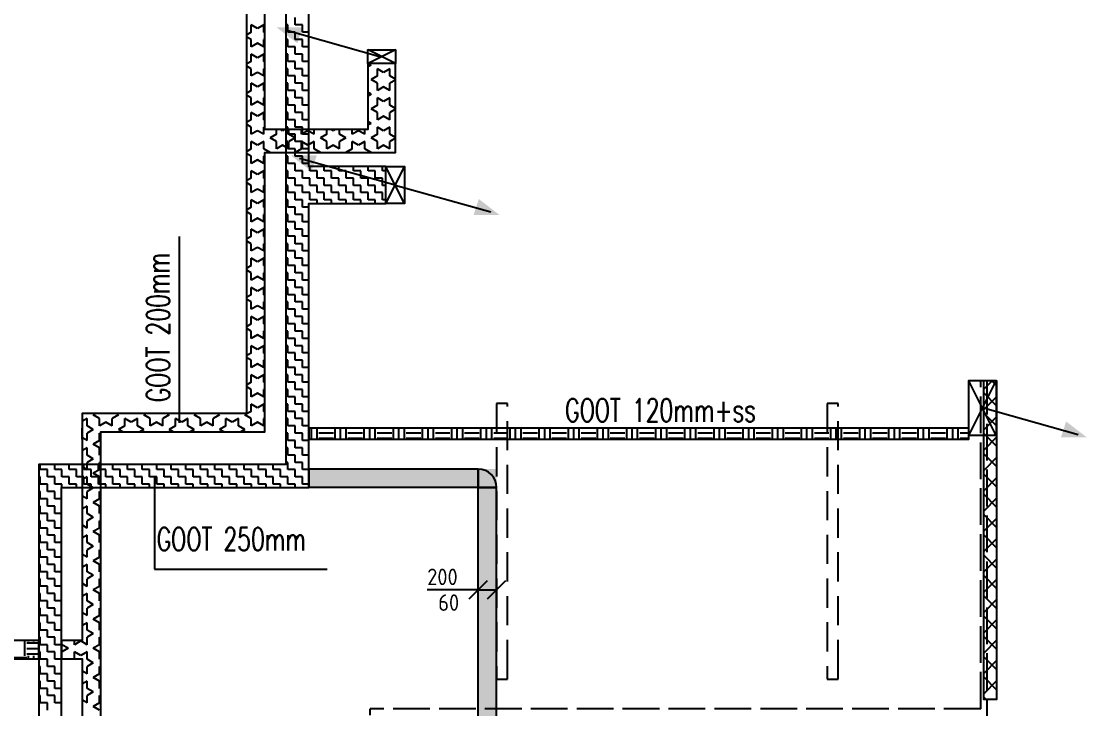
# Model space of a CAD drawing. Header units: millimetres. Extents: x -3262 to 112658, y 0 to 217318.
# Drawn here: x 57849 to 69455, y 51789 to 59273 of the extents above; entities that cross this region are included whole.
import ezdxf

# ---------------------------------------------------------------- set-up
doc = ezdxf.new("R2010")
doc.units = ezdxf.units.MM
doc.header["$LTSCALE"] = 100
doc.linetypes.add('E_GOOT3', pattern=[5, 4, -1])
doc.linetypes.add('HIDDEN2', pattern=[4.7625, 3.175, -1.5875])
for name, color, linetype in [('ByLayer', 2, 'Continuous'), ('EL6131--_ENERGIEBEDR (1996)', 2, 'Continuous'), ('EL6131--_GEBOUWINST (1996)', 2, 'Continuous'), ('EL6131--_KG_D', 3, 'Continuous'), ('EL6131--_WG', 3, 'Continuous'), ('EM6131--_KG', 1, 'Continuous')]:
    doc.layers.add(name, color=color, linetype=linetype)
doc.styles.add('CofelyArial', font='arial.ttf')
doc.styles.add('ROMANS', font='ROMANS', dxfattribs={"width": 0.7})
doc.styles.add('STABICAD-018', font='ISOCP.SHX', dxfattribs={"height": 1.8})

# ---------------------------------------------------------------- blocks, each defined once
blk = doc.blocks.new('NV-1')
at = {"layer": 'ByLayer'}
for p, q in [((0, 4), (7.91, 0)), ((0, 0), (7.91, 4))]:
    blk.add_line(p, q, dxfattribs=at)
blk.add_lwpolyline([(0, 0), (8, 0), (8, 4), (0, 4)], close=True, dxfattribs=at)
blk = doc.blocks.new('PIJL-UIT')
at = {"layer": 'ByLayer', "color": 2}
blk.add_line((0, 0), (2.92, 10.41), dxfattribs=at)
blk.add_solid([(3.23, 11.35), (1.51, 9.11), (3.24, 8.54)], dxfattribs=at)
blk = doc.blocks.new('*X65')
at = {"color": 0}
for p, q in [((27480, 19355), (27480, 19512)), ((27466, 19336), (27500, 19336)), ((27466, 19277), (27500, 19277)), ((27500, 19375), (27656, 19375)), ((27520, 19224), (27520, 19355)), ((27578, 19224), (27578, 19355)), ((27637, 19224), (27637, 19355)), ((27656, 19336), (27666, 19336)), ((27656, 19277), (27666, 19277))]:
    blk.add_line(p, q, dxfattribs=at)
blk = doc.blocks.new('*X75')
at = {"color": 0}
for p, q in [((27025, 8905), (27049, 8930)), ((27228, 8790), (27088, 8930)), ((27130, 8790), (27270, 8930)), ((27449, 8790), (27309, 8930)), ((27351, 8790), (27491, 8930)), ((27670, 8790), (27530, 8930)), ((27572, 8790), (27712, 8930)), ((27891, 8790), (27751, 8930)), ((27793, 8790), (27933, 8930)), ((28112, 8790), (27972, 8930)), ((28014, 8790), (28154, 8930)), ((28333, 8790), (28193, 8930)), ((28235, 8790), (28375, 8930)), ((28554, 8790), (28414, 8930)), ((28456, 8790), (28596, 8930)), ((28775, 8790), (28635, 8930)), ((28677, 8790), (28817, 8930)), ((28996, 8790), (28856, 8930)), ((28898, 8790), (29038, 8930)), ((29217, 8790), (29077, 8930)), ((29119, 8790), (29259, 8930)), ((29438, 8790), (29298, 8930)), ((29340, 8790), (29480, 8930)), ((29659, 8790), (29519, 8930)), ((29561, 8790), (29701, 8930)), ((29880, 8790), (29740, 8930)), ((29782, 8790), (29922, 8930)), ((30101, 8790), (29961, 8930)), ((30003, 8790), (30143, 8930)), ((30322, 8790), (30182, 8930)), ((30224, 8790), (30364, 8930)), ((30500, 8833), (30403, 8930)), ((30445, 8790), (30500, 8845))]:
    blk.add_line(p, q, dxfattribs=at)
blk = doc.blocks.new('*X91')
at = {"color": 0}
for p, q in [((27466, 18972), (27543, 18972)), ((27583, 18904), (27543, 18972)), ((27583, 18904), (27622, 18972)), ((27622, 18972), (27666, 18972)), ((27466, 18835), (27543, 18835)), ((27503, 18766), (27543, 18835)), ((27622, 18835), (27666, 18835)), ((27662, 18766), (27622, 18835)), ((26987, 18697), (27017, 18748)), ((26987, 18697), (27067, 18697)), ((27107, 18629), (27067, 18697)), ((27107, 18629), (27146, 18697)), ((27146, 18697), (27226, 18697)), ((27226, 18697), (27196, 18748)), ((27305, 18697), (27334, 18748)), ((27305, 18697), (27384, 18697)), ((27424, 18629), (27384, 18697)), ((27424, 18629), (27464, 18697)), ((27464, 18697), (27543, 18697)), ((27543, 18697), (27503, 18766)), ((27622, 18697), (27662, 18766)), ((27622, 18697), (27702, 18697)), ((27742, 18629), (27702, 18697)), ((27742, 18629), (27781, 18697)), ((27781, 18697), (27861, 18697)), ((27861, 18697), (27831, 18748)), ((27940, 18697), (27969, 18748)), ((27940, 18697), (28019, 18697)), ((28059, 18629), (28019, 18697)), ((28059, 18629), (28099, 18697)), ((28099, 18697), (28178, 18697)), ((28178, 18697), (28149, 18748)), ((28257, 18697), (28287, 18748)), ((28257, 18697), (28337, 18697)), ((28377, 18629), (28337, 18697)), ((28377, 18629), (28416, 18697)), ((28416, 18697), (28496, 18697)), ((28496, 18697), (28466, 18748)), ((28575, 18697), (28604, 18748)), ((28575, 18697), (28654, 18697)), ((28694, 18629), (28654, 18697)), ((28694, 18629), (28734, 18697)), ((28734, 18697), (28813, 18697)), ((28813, 18697), (28784, 18748)), ((28892, 18697), (28922, 18748)), ((28892, 18697), (28972, 18697)), ((29012, 18629), (28972, 18697)), ((29012, 18629), (29051, 18697)), ((29051, 18697), (29131, 18697)), ((29131, 18697), (29101, 18748)), ((29210, 18697), (29239, 18748)), ((29210, 18697), (29289, 18697)), ((29329, 18629), (29289, 18697)), ((29329, 18629), (29369, 18697)), ((29369, 18697), (29448, 18697)), ((29448, 18697), (29419, 18748)), ((29527, 18697), (29557, 18748)), ((29527, 18697), (29607, 18697)), ((29647, 18629), (29607, 18697)), ((29647, 18629), (29686, 18697)), ((29686, 18697), (29766, 18697)), ((29766, 18697), (29736, 18748)), ((29845, 18697), (29874, 18748)), ((29845, 18697), (29924, 18697)), ((29964, 18629), (29924, 18697)), ((29964, 18629), (30004, 18697)), ((30004, 18697), (30083, 18697)), ((30083, 18697), (30054, 18748)), ((26908, 18560), (26948, 18629)), ((26987, 18560), (26948, 18629)), ((27226, 18560), (27265, 18629)), ((27305, 18560), (27265, 18629)), ((27543, 18560), (27583, 18629)), ((27622, 18560), (27583, 18629)), ((27861, 18560), (27900, 18629)), ((27940, 18560), (27900, 18629)), ((28178, 18560), (28218, 18629)), ((28257, 18560), (28218, 18629)), ((28496, 18560), (28535, 18629)), ((28575, 18560), (28535, 18629)), ((28813, 18560), (28853, 18629)), ((28892, 18560), (28853, 18629)), ((29131, 18560), (29170, 18629)), ((29210, 18560), (29170, 18629)), ((29448, 18560), (29488, 18629)), ((29527, 18560), (29488, 18629)), ((29766, 18560), (29805, 18629)), ((29845, 18560), (29805, 18629)), ((30083, 18560), (30123, 18629)), ((30138, 18602), (30123, 18629)), ((26987, 18560), (27067, 18560)), ((27060, 18548), (27067, 18560)), ((27146, 18560), (27226, 18560)), ((27153, 18548), (27146, 18560)), ((27305, 18560), (27384, 18560)), ((27378, 18548), (27384, 18560)), ((27464, 18560), (27543, 18560)), ((27471, 18548), (27464, 18560)), ((27622, 18560), (27702, 18560)), ((27695, 18548), (27702, 18560)), ((27781, 18560), (27861, 18560)), ((27788, 18548), (27781, 18560)), ((27940, 18560), (28019, 18560)), ((28013, 18548), (28019, 18560)), ((28099, 18560), (28178, 18560)), ((28106, 18548), (28099, 18560)), ((28257, 18560), (28337, 18560)), ((28330, 18548), (28337, 18560)), ((28416, 18560), (28496, 18560)), ((28423, 18548), (28416, 18560)), ((28575, 18560), (28654, 18560)), ((28648, 18548), (28654, 18560)), ((28734, 18560), (28813, 18560)), ((28741, 18548), (28734, 18560)), ((28892, 18560), (28972, 18560)), ((28965, 18548), (28972, 18560)), ((29051, 18560), (29131, 18560)), ((29058, 18548), (29051, 18560)), ((29210, 18560), (29289, 18560)), ((29283, 18548), (29289, 18560)), ((29369, 18560), (29448, 18560)), ((29376, 18548), (29369, 18560)), ((29527, 18560), (29607, 18560)), ((29600, 18548), (29607, 18560)), ((29686, 18560), (29766, 18560)), ((29693, 18548), (29686, 18560)), ((29845, 18560), (29924, 18560)), ((29918, 18548), (29924, 18560)), ((30004, 18560), (30083, 18560)), ((30043, 18491), (30004, 18560)), ((30004, 18423), (30043, 18491)), ((29938, 18309), (29964, 18354)), ((30004, 18285), (29964, 18354)), ((30004, 18423), (30083, 18423)), ((30123, 18354), (30083, 18423)), ((30123, 18354), (30138, 18380)), ((30004, 18285), (30083, 18285)), ((30043, 18216), (30083, 18285)), ((29964, 18079), (29938, 18124)), ((29964, 18079), (30004, 18148)), ((30004, 18148), (30083, 18148)), ((30083, 18148), (30043, 18216)), ((30004, 18010), (30083, 18010)), ((30043, 17941), (30004, 18010)), ((30083, 18010), (30123, 18079)), ((30138, 18052), (30123, 18079)), ((30004, 17873), (30043, 17941)), ((30004, 17873), (30083, 17873)), ((30123, 17804), (30083, 17873)), ((29938, 17759), (29964, 17804)), ((30004, 17735), (29964, 17804)), ((30123, 17804), (30138, 17830)), ((30004, 17735), (30083, 17735)), ((30043, 17666), (30083, 17735)), ((30083, 17598), (30043, 17666)), ((29964, 17529), (29938, 17574)), ((29964, 17529), (30004, 17598)), ((30004, 17598), (30083, 17598)), ((30083, 17460), (30123, 17529)), ((30138, 17502), (30123, 17529)), ((30004, 17460), (30083, 17460)), ((30043, 17391), (30004, 17460)), ((30004, 17323), (30043, 17391)), ((30004, 17323), (30083, 17323)), ((30123, 17254), (30083, 17323)), ((29938, 17209), (29964, 17254)), ((30004, 17185), (29964, 17254)), ((30004, 17185), (30083, 17185)), ((30043, 17116), (30083, 17185)), ((30123, 17254), (30138, 17281)), ((30083, 17048), (30043, 17116)), ((29964, 16979), (29938, 17024)), ((29964, 16979), (30004, 17048)), ((30004, 17048), (30083, 17048)), ((30083, 16910), (30123, 16979)), ((30162, 16910), (30123, 16979)), ((30401, 16910), (30428, 16958)), ((30480, 16910), (30452, 16958)), ((30718, 16910), (30746, 16958)), ((30797, 16910), (30770, 16958)), ((31036, 16910), (31063, 16958)), ((31115, 16910), (31087, 16958)), ((31353, 16910), (31381, 16958)), ((31432, 16910), (31405, 16958)), ((31671, 16910), (31698, 16958)), ((31750, 16910), (31722, 16958)), ((31988, 16910), (32016, 16958)), ((32067, 16910), (32040, 16958)), ((32306, 16910), (32333, 16958)), ((32385, 16910), (32357, 16958)), ((32623, 16910), (32651, 16958)), ((32702, 16910), (32675, 16958)), ((32941, 16910), (32968, 16958)), ((33020, 16910), (32992, 16958)), ((33258, 16910), (33286, 16958)), ((33337, 16910), (33310, 16958)), ((33576, 16910), (33603, 16958)), ((33655, 16910), (33627, 16958)), ((33893, 16910), (33921, 16958)), ((33972, 16910), (33945, 16958)), ((34211, 16910), (34238, 16958)), ((34290, 16910), (34262, 16958)), ((30004, 16910), (30083, 16910)), ((30043, 16841), (30004, 16910)), ((30004, 16773), (30043, 16841)), ((30162, 16910), (30242, 16910)), ((30202, 16841), (30242, 16910)), ((30242, 16773), (30202, 16841)), ((30321, 16910), (30401, 16910)), ((30361, 16841), (30321, 16910)), ((30321, 16773), (30361, 16841)), ((30480, 16910), (30559, 16910)), ((30520, 16841), (30559, 16910)), ((30559, 16773), (30520, 16841)), ((30639, 16910), (30718, 16910)), ((30678, 16841), (30639, 16910)), ((30639, 16773), (30678, 16841)), ((30797, 16910), (30877, 16910)), ((30837, 16841), (30877, 16910)), ((30877, 16773), (30837, 16841)), ((30956, 16910), (31036, 16910)), ((30996, 16841), (30956, 16910)), ((30956, 16773), (30996, 16841)), ((31115, 16910), (31194, 16910)), ((31155, 16841), (31194, 16910)), ((31194, 16773), (31155, 16841)), ((31274, 16910), (31353, 16910)), ((31313, 16841), (31274, 16910)), ((31274, 16773), (31313, 16841)), ((31432, 16910), (31512, 16910)), ((31472, 16841), (31512, 16910)), ((31512, 16773), (31472, 16841)), ((31591, 16910), (31671, 16910)), ((31631, 16841), (31591, 16910)), ((31591, 16773), (31631, 16841)), ((31750, 16910), (31829, 16910)), ((31790, 16841), (31829, 16910)), ((31829, 16773), (31790, 16841)), ((31909, 16910), (31988, 16910)), ((31948, 16841), (31909, 16910)), ((31909, 16773), (31948, 16841)), ((32067, 16910), (32147, 16910)), ((32107, 16841), (32147, 16910)), ((32147, 16773), (32107, 16841)), ((32226, 16910), (32306, 16910)), ((32266, 16841), (32226, 16910)), ((32226, 16773), (32266, 16841)), ((32385, 16910), (32464, 16910)), ((32425, 16841), (32464, 16910)), ((32464, 16773), (32425, 16841)), ((32544, 16910), (32623, 16910)), ((32583, 16841), (32544, 16910)), ((32544, 16773), (32583, 16841)), ((32702, 16910), (32782, 16910)), ((32742, 16841), (32782, 16910)), ((32782, 16773), (32742, 16841)), ((32861, 16910), (32941, 16910)), ((32901, 16841), (32861, 16910)), ((32861, 16773), (32901, 16841)), ((33020, 16910), (33099, 16910)), ((33060, 16841), (33099, 16910)), ((33099, 16773), (33060, 16841)), ((33179, 16910), (33258, 16910)), ((33218, 16841), (33179, 16910)), ((33179, 16773), (33218, 16841)), ((33337, 16910), (33417, 16910)), ((33377, 16841), (33417, 16910)), ((33417, 16773), (33377, 16841)), ((33496, 16910), (33576, 16910)), ((33536, 16841), (33496, 16910)), ((33496, 16773), (33536, 16841)), ((33655, 16910), (33734, 16910)), ((33695, 16841), (33734, 16910)), ((33734, 16773), (33695, 16841)), ((33814, 16910), (33893, 16910)), ((33853, 16841), (33814, 16910)), ((33814, 16773), (33853, 16841)), ((33972, 16910), (34052, 16910)), ((34012, 16841), (34052, 16910)), ((34052, 16773), (34012, 16841)), ((34131, 16910), (34211, 16910)), ((34171, 16841), (34131, 16910)), ((34131, 16773), (34171, 16841)), ((34290, 16910), (34369, 16910)), ((34330, 16841), (34369, 16910)), ((34369, 16773), (34330, 16841)), ((30004, 16773), (30083, 16773)), ((30092, 16758), (30083, 16773)), ((30154, 16758), (30162, 16773)), ((30162, 16773), (30242, 16773)), ((30321, 16773), (30401, 16773)), ((30409, 16758), (30401, 16773)), ((30472, 16758), (30480, 16773)), ((30480, 16773), (30559, 16773)), ((30639, 16773), (30718, 16773)), ((30727, 16758), (30718, 16773)), ((30789, 16758), (30797, 16773)), ((30797, 16773), (30877, 16773)), ((30956, 16773), (31036, 16773)), ((31044, 16758), (31036, 16773)), ((31107, 16758), (31115, 16773)), ((31115, 16773), (31194, 16773)), ((31274, 16773), (31353, 16773)), ((31362, 16758), (31353, 16773)), ((31424, 16758), (31432, 16773)), ((31432, 16773), (31512, 16773)), ((31591, 16773), (31671, 16773)), ((31679, 16758), (31671, 16773)), ((31742, 16758), (31750, 16773)), ((31750, 16773), (31829, 16773)), ((31909, 16773), (31988, 16773)), ((31997, 16758), (31988, 16773)), ((32059, 16758), (32067, 16773)), ((32067, 16773), (32147, 16773)), ((32226, 16773), (32306, 16773)), ((32314, 16758), (32306, 16773)), ((32377, 16758), (32385, 16773)), ((32385, 16773), (32464, 16773)), ((32544, 16773), (32623, 16773)), ((32632, 16758), (32623, 16773)), ((32694, 16758), (32702, 16773)), ((32702, 16773), (32782, 16773)), ((32861, 16773), (32941, 16773)), ((32949, 16758), (32941, 16773)), ((32980, 16704), (33020, 16773)), ((33020, 16773), (33099, 16773)), ((33179, 16773), (33258, 16773)), ((33267, 16758), (33258, 16773)), ((33329, 16758), (33337, 16773)), ((33337, 16773), (33417, 16773)), ((33496, 16773), (33576, 16773)), ((33584, 16758), (33576, 16773)), ((33647, 16758), (33655, 16773)), ((33655, 16773), (33734, 16773)), ((33814, 16773), (33893, 16773)), ((33902, 16758), (33893, 16773)), ((33964, 16758), (33972, 16773)), ((33972, 16773), (34052, 16773)), ((34131, 16773), (34211, 16773)), ((34219, 16758), (34211, 16773)), ((34282, 16758), (34290, 16773)), ((34290, 16773), (34369, 16773)), ((32980, 16704), (32980, 16705)), ((33020, 16635), (33099, 16635)), ((33060, 16567), (33020, 16635)), ((33099, 16635), (33139, 16704)), ((33179, 16635), (33139, 16704)), ((33179, 16635), (33230, 16635)), ((33020, 16498), (33060, 16567)), ((33020, 16498), (33099, 16498)), ((33139, 16429), (33099, 16498)), ((33139, 16429), (33179, 16498)), ((33179, 16498), (33230, 16498)), ((33218, 16567), (33230, 16586)), ((33230, 16547), (33218, 16567)), ((32980, 16428), (32980, 16429)), ((33020, 16360), (32980, 16429)), ((33020, 16360), (33099, 16360)), ((33060, 16292), (33099, 16360)), ((33099, 16223), (33060, 16292)), ((33179, 16360), (33230, 16360)), ((33218, 16292), (33179, 16360)), ((33179, 16223), (33218, 16292)), ((32980, 16154), (33020, 16223)), ((32980, 16154), (32980, 16155)), ((33020, 16223), (33099, 16223)), ((33099, 16085), (33139, 16154)), ((33179, 16085), (33139, 16154)), ((33179, 16223), (33230, 16223)), ((33020, 16085), (33099, 16085)), ((33060, 16017), (33020, 16085)), ((33020, 15948), (33060, 16017)), ((33179, 16085), (33230, 16085)), ((33218, 16017), (33230, 16036)), ((33230, 15997), (33218, 16017)), ((33020, 15948), (33099, 15948)), ((33139, 15879), (33099, 15948)), ((33139, 15879), (33179, 15948)), ((33179, 15948), (33230, 15948)), ((32980, 15878), (32980, 15879)), ((33020, 15810), (32980, 15879)), ((33020, 15810), (33099, 15810)), ((33060, 15742), (33099, 15810)), ((33179, 15810), (33230, 15810)), ((33218, 15742), (33179, 15810)), ((32980, 15604), (33020, 15673)), ((33020, 15673), (33099, 15673)), ((33099, 15673), (33060, 15742)), ((33179, 15673), (33218, 15742)), ((33179, 15673), (33230, 15673)), ((32980, 15604), (32980, 15605)), ((33099, 15535), (33139, 15604)), ((33179, 15535), (33139, 15604)), ((33298, 15604), (33277, 15640)), ((33298, 15604), (33318, 15640)), ((33417, 15535), (33457, 15604)), ((33496, 15535), (33457, 15604)), ((33615, 15604), (33595, 15640)), ((33615, 15604), (33636, 15640)), ((33734, 15535), (33774, 15604)), ((33814, 15535), (33774, 15604)), ((33933, 15604), (33912, 15640)), ((33933, 15604), (33948, 15631)), ((33020, 15535), (33099, 15535)), ((33060, 15467), (33020, 15535)), ((33020, 15398), (33060, 15467)), ((33179, 15535), (33258, 15535)), ((33218, 15467), (33258, 15535)), ((33258, 15398), (33218, 15467)), ((33377, 15467), (33337, 15535)), ((33337, 15398), (33377, 15467)), ((33337, 15535), (33417, 15535)), ((33496, 15535), (33576, 15535)), ((33536, 15467), (33576, 15535)), ((33576, 15398), (33536, 15467)), ((33655, 15535), (33734, 15535)), ((33695, 15467), (33655, 15535)), ((33655, 15398), (33695, 15467)), ((33814, 15535), (33893, 15535)), ((33853, 15467), (33893, 15535)), ((33893, 15398), (33853, 15467)), ((33020, 15398), (33099, 15398)), ((33135, 15336), (33099, 15398)), ((33143, 15336), (33179, 15398)), ((33179, 15398), (33258, 15398)), ((33337, 15398), (33417, 15398)), ((33452, 15336), (33417, 15398)), ((33461, 15336), (33496, 15398)), ((33496, 15398), (33576, 15398)), ((33655, 15398), (33734, 15398)), ((33770, 15336), (33734, 15398)), ((33778, 15336), (33814, 15398)), ((33814, 15398), (33893, 15398))]:
    blk.add_line(p, q, dxfattribs=at)
blk = doc.blocks.new('*X92')
at = {"color": 0}
for p, q in [((29859, 16252), (29979, 16252)), ((29859, 16192), (29979, 16192)), ((29865, 16014), (29865, 16173)), ((29924, 16014), (29924, 16173)), ((29859, 15994), (29979, 15994)), ((29859, 15935), (29979, 15935)), ((29859, 15875), (29979, 15875)), ((29865, 15696), (29865, 15855)), ((29924, 15696), (29924, 15855)), ((29859, 15677), (29979, 15677)), ((29859, 15617), (29979, 15617)), ((29859, 15558), (29979, 15558)), ((29865, 15379), (29865, 15538)), ((29924, 15379), (29924, 15538)), ((29859, 15359), (29979, 15359)), ((29859, 15300), (29979, 15300)), ((29859, 15240), (29979, 15240)), ((29865, 15061), (29865, 15220)), ((29924, 15061), (29924, 15220)), ((29859, 15042), (29979, 15042)), ((29859, 14982), (29979, 14982)), ((29859, 14922), (29979, 14922)), ((29865, 14744), (29865, 14903)), ((29924, 14744), (29924, 14903)), ((29859, 14724), (29979, 14724)), ((29859, 14665), (29979, 14665)), ((29859, 14605), (29979, 14605)), ((29865, 14426), (29865, 14585)), ((29924, 14426), (29924, 14585)), ((29859, 14407), (29979, 14407)), ((29859, 14347), (29979, 14347)), ((29859, 14288), (29979, 14288)), ((29865, 14109), (29865, 14268)), ((29924, 14109), (29924, 14268)), ((29859, 14089), (29979, 14089)), ((29859, 14030), (29979, 14030)), ((29859, 13970), (29979, 13970)), ((29865, 13791), (29865, 13950)), ((29924, 13791), (29924, 13950)), ((29859, 13772), (29979, 13772)), ((29859, 13712), (29979, 13712)), ((29859, 13652), (29979, 13652)), ((29865, 13474), (29865, 13633)), ((29924, 13474), (29924, 13633)), ((29859, 13454), (29979, 13454)), ((29859, 13395), (29979, 13395)), ((29859, 13335), (29979, 13335)), ((29865, 13156), (29865, 13315)), ((29924, 13156), (29924, 13315)), ((29859, 13137), (29979, 13137)), ((29859, 13077), (29979, 13077)), ((29859, 13018), (29979, 13018)), ((29865, 12839), (29865, 12998)), ((29924, 12839), (29924, 12998)), ((29859, 12819), (29979, 12819)), ((29859, 12760), (29979, 12760)), ((29859, 12700), (29979, 12700)), ((29865, 12521), (29865, 12680)), ((29924, 12521), (29924, 12680)), ((29859, 12502), (29979, 12502)), ((29859, 12442), (29979, 12442)), ((29859, 12382), (29979, 12382)), ((29865, 12204), (29865, 12363)), ((29924, 12204), (29924, 12363)), ((29859, 12184), (29979, 12184)), ((29859, 12125), (29979, 12125)), ((29859, 12065), (29979, 12065)), ((29865, 11886), (29865, 12045)), ((29924, 11886), (29924, 12045)), ((29859, 11867), (29979, 11867)), ((29859, 11807), (29979, 11807)), ((29859, 11748), (29979, 11748)), ((29865, 11569), (29865, 11728)), ((29924, 11569), (29924, 11728)), ((29859, 11549), (29979, 11549)), ((29859, 11490), (29979, 11490)), ((29859, 11430), (29979, 11430)), ((29865, 11251), (29865, 11410)), ((29924, 11251), (29924, 11410)), ((29859, 11232), (29979, 11232)), ((29859, 11172), (29979, 11172)), ((29859, 11112), (29979, 11112)), ((29865, 10934), (29865, 11093)), ((29924, 10934), (29924, 11093)), ((29859, 10914), (29979, 10914)), ((29859, 10855), (29979, 10855)), ((29859, 10795), (29979, 10795)), ((29865, 10616), (29865, 10775)), ((29924, 10616), (29924, 10775)), ((29859, 10597), (29979, 10597)), ((29859, 10537), (29979, 10537)), ((29859, 10478), (29979, 10478)), ((29865, 10299), (29865, 10458)), ((29924, 10299), (29924, 10458)), ((29859, 10279), (29979, 10279)), ((29859, 10220), (29979, 10220)), ((29859, 10160), (29979, 10160)), ((29865, 9981), (29865, 10140)), ((29924, 9981), (29924, 10140)), ((29859, 9962), (29979, 9962)), ((29859, 9902), (29979, 9902)), ((29859, 9842), (29979, 9842)), ((29865, 9664), (29865, 9823)), ((29924, 9664), (29924, 9823)), ((29859, 9644), (29979, 9644)), ((29859, 9585), (29979, 9585)), ((29859, 9525), (29979, 9525)), ((29865, 9346), (29865, 9505)), ((29924, 9346), (29924, 9505)), ((29859, 9327), (29979, 9327)), ((29859, 9267), (29979, 9267)), ((29859, 9208), (29979, 9208)), ((29865, 9093), (29865, 9188)), ((29924, 9093), (29924, 9188))]:
    blk.add_line(p, q, dxfattribs=at)
blk = doc.blocks.new('*X94')
at = {"color": 0}
for p, q in [((26988, 19209), (27067, 19209)), ((26988, 19129), (26988, 19209)), ((27067, 19209), (27067, 19224)), ((27146, 19209), (27226, 19209)), ((27146, 19129), (27146, 19209)), ((27226, 19209), (27226, 19224)), ((27305, 19209), (27384, 19209)), ((27305, 19129), (27305, 19209)), ((27384, 19209), (27384, 19224)), ((27464, 19209), (27543, 19209)), ((27464, 19129), (27464, 19209)), ((27543, 19209), (27543, 19224)), ((27622, 19209), (27702, 19209)), ((27622, 19129), (27622, 19209)), ((27702, 19209), (27702, 19224)), ((27781, 19209), (27861, 19209)), ((27781, 19129), (27781, 19209)), ((27861, 19209), (27861, 19224)), ((27940, 19209), (28019, 19209)), ((27940, 19129), (27940, 19209)), ((28019, 19209), (28019, 19224)), ((28099, 19209), (28178, 19209)), ((28099, 19129), (28099, 19209)), ((28178, 19209), (28178, 19224)), ((28258, 19209), (28337, 19209)), ((28258, 19129), (28258, 19209)), ((28337, 19209), (28337, 19224)), ((28416, 19209), (28496, 19209)), ((28416, 19129), (28416, 19209)), ((28496, 19209), (28496, 19224)), ((28575, 19209), (28654, 19209)), ((28575, 19129), (28575, 19209)), ((28654, 19209), (28654, 19224)), ((28734, 19209), (28813, 19209)), ((28734, 19129), (28734, 19209)), ((28813, 19209), (28813, 19224)), ((28892, 19209), (28972, 19209)), ((28892, 19129), (28892, 19209)), ((28972, 19209), (28972, 19224)), ((29051, 19209), (29131, 19209)), ((29051, 19129), (29051, 19209)), ((29131, 19209), (29131, 19224)), ((29210, 19209), (29289, 19209)), ((29210, 19129), (29210, 19209)), ((29289, 19209), (29289, 19224)), ((29369, 19209), (29448, 19209)), ((29369, 19129), (29369, 19209)), ((29448, 19209), (29448, 19224)), ((29528, 19209), (29584, 19209)), ((29528, 19129), (29528, 19209)), ((26908, 19129), (26988, 19129)), ((26988, 19050), (27067, 19050)), ((26988, 18974), (26988, 19050)), ((27067, 19129), (27146, 19129)), ((27067, 19050), (27067, 19129)), ((27146, 19050), (27226, 19050)), ((27146, 18974), (27146, 19050)), ((27226, 19129), (27305, 19129)), ((27226, 19050), (27226, 19129)), ((27305, 19050), (27384, 19050)), ((27305, 18974), (27305, 19050)), ((27384, 19129), (27464, 19129)), ((27384, 19050), (27384, 19129)), ((27464, 19050), (27543, 19050)), ((27464, 18974), (27464, 19050)), ((27543, 19129), (27622, 19129)), ((27543, 19050), (27543, 19129)), ((27622, 19050), (27702, 19050)), ((27622, 18974), (27622, 19050)), ((27702, 19129), (27781, 19129)), ((27702, 19050), (27702, 19129)), ((27781, 19050), (27861, 19050)), ((27781, 18974), (27781, 19050)), ((27861, 19129), (27940, 19129)), ((27861, 19050), (27861, 19129)), ((27940, 19050), (28019, 19050)), ((27940, 18974), (27940, 19050)), ((28019, 19129), (28099, 19129)), ((28019, 19050), (28019, 19129)), ((28099, 19050), (28178, 19050)), ((28099, 18974), (28099, 19050)), ((28178, 19129), (28258, 19129)), ((28178, 19050), (28178, 19129)), ((28258, 19050), (28337, 19050)), ((28258, 18974), (28258, 19050)), ((28337, 19129), (28416, 19129)), ((28337, 19050), (28337, 19129)), ((28416, 19050), (28496, 19050)), ((28416, 18974), (28416, 19050)), ((28496, 19129), (28575, 19129)), ((28496, 19050), (28496, 19129)), ((28575, 19050), (28654, 19050)), ((28575, 18974), (28575, 19050)), ((28654, 19129), (28734, 19129)), ((28654, 19050), (28654, 19129)), ((28734, 19050), (28813, 19050)), ((28734, 18974), (28734, 19050)), ((28813, 19129), (28892, 19129)), ((28813, 19050), (28813, 19129)), ((28892, 19050), (28972, 19050)), ((28892, 18974), (28892, 19050)), ((28972, 19129), (29051, 19129)), ((28972, 19050), (28972, 19129)), ((29051, 19050), (29131, 19050)), ((29051, 18974), (29051, 19050)), ((29131, 19129), (29210, 19129)), ((29131, 19050), (29131, 19129)), ((29210, 19050), (29289, 19050)), ((29210, 18974), (29210, 19050)), ((29289, 19129), (29369, 19129)), ((29289, 19050), (29289, 19129)), ((29369, 19050), (29448, 19050)), ((29369, 18971), (29369, 19050)), ((29448, 19129), (29528, 19129)), ((29448, 19050), (29448, 19129)), ((29528, 19050), (29584, 19050)), ((29528, 18971), (29528, 19050)), ((29334, 18971), (29369, 18971)), ((29448, 18971), (29528, 18971)), ((29448, 18891), (29448, 18971)), ((29334, 18812), (29369, 18812)), ((29369, 18891), (29448, 18891)), ((29369, 18812), (29369, 18891)), ((29448, 18812), (29528, 18812)), ((29448, 18732), (29448, 18812)), ((29528, 18891), (29584, 18891)), ((29528, 18812), (29528, 18891)), ((29369, 18732), (29448, 18732)), ((29369, 18653), (29369, 18732)), ((29528, 18732), (29584, 18732)), ((29528, 18653), (29528, 18732)), ((29334, 18653), (29369, 18653)), ((29369, 18574), (29448, 18574)), ((29369, 18494), (29369, 18574)), ((29448, 18653), (29528, 18653)), ((29448, 18574), (29448, 18653)), ((29528, 18574), (29584, 18574)), ((29528, 18494), (29528, 18574)), ((29334, 18494), (29369, 18494)), ((29448, 18494), (29528, 18494)), ((29448, 18415), (29448, 18494)), ((29369, 18415), (29448, 18415)), ((29369, 18336), (29369, 18415)), ((29528, 18415), (29584, 18415)), ((29528, 18336), (29528, 18415)), ((29334, 18336), (29369, 18336)), ((29369, 18256), (29448, 18256)), ((29369, 18177), (29369, 18256)), ((29448, 18336), (29528, 18336)), ((29448, 18256), (29448, 18336)), ((29528, 18256), (29584, 18256)), ((29528, 18177), (29528, 18256)), ((29334, 18177), (29369, 18177)), ((29448, 18177), (29528, 18177)), ((29448, 18098), (29448, 18177)), ((29334, 18018), (29369, 18018)), ((29369, 18098), (29448, 18098)), ((29369, 18018), (29369, 18098)), ((29448, 18018), (29528, 18018)), ((29448, 17939), (29448, 18018)), ((29528, 18098), (29584, 18098)), ((29528, 18018), (29528, 18098)), ((29369, 17939), (29448, 17939)), ((29369, 17859), (29369, 17939)), ((29528, 17939), (29584, 17939)), ((29528, 17859), (29528, 17939)), ((29334, 17859), (29369, 17859)), ((29369, 17780), (29448, 17780)), ((29369, 17701), (29369, 17780)), ((29448, 17859), (29528, 17859)), ((29448, 17780), (29448, 17859)), ((29528, 17780), (29584, 17780)), ((29528, 17701), (29528, 17780)), ((29334, 17701), (29369, 17701)), ((29448, 17701), (29528, 17701)), ((29448, 17621), (29448, 17701)), ((29334, 17542), (29369, 17542)), ((29369, 17621), (29448, 17621)), ((29369, 17542), (29369, 17621)), ((29448, 17542), (29528, 17542)), ((29448, 17462), (29448, 17542)), ((29528, 17621), (29584, 17621)), ((29528, 17542), (29528, 17621)), ((29369, 17462), (29448, 17462)), ((29369, 17383), (29369, 17462)), ((29528, 17462), (29584, 17462)), ((29528, 17383), (29528, 17462)), ((29334, 17383), (29369, 17383)), ((29369, 17304), (29448, 17304)), ((29369, 17224), (29369, 17304)), ((29448, 17383), (29528, 17383)), ((29448, 17304), (29448, 17383)), ((29528, 17304), (29584, 17304)), ((29528, 17224), (29528, 17304)), ((29334, 17224), (29369, 17224)), ((29448, 17224), (29528, 17224)), ((29448, 17145), (29448, 17224)), ((29334, 17066), (29369, 17066)), ((29369, 17145), (29448, 17145)), ((29369, 17066), (29369, 17145)), ((29448, 17066), (29528, 17066)), ((29448, 16986), (29448, 17066)), ((29528, 17145), (29584, 17145)), ((29528, 17066), (29528, 17145)), ((29369, 16986), (29448, 16986)), ((29369, 16907), (29369, 16986)), ((29528, 16986), (29584, 16986)), ((29528, 16907), (29528, 16986)), ((29334, 16907), (29369, 16907)), ((29448, 16907), (29528, 16907)), ((29448, 16828), (29448, 16907)), ((29334, 16748), (29369, 16748)), ((29369, 16828), (29448, 16828)), ((29369, 16748), (29369, 16828)), ((29448, 16748), (29528, 16748)), ((29448, 16669), (29448, 16748)), ((29528, 16828), (29584, 16828)), ((29528, 16748), (29528, 16828)), ((29369, 16669), (29448, 16669)), ((29369, 16589), (29369, 16669)), ((29528, 16669), (29584, 16669)), ((29528, 16589), (29528, 16669)), ((29334, 16589), (29369, 16589)), ((29369, 16510), (29448, 16510)), ((29369, 16431), (29369, 16510)), ((29448, 16589), (29528, 16589)), ((29448, 16510), (29448, 16589)), ((29528, 16510), (29607, 16510)), ((29528, 16431), (29528, 16510)), ((29607, 16510), (29607, 16532)), ((29686, 16510), (29766, 16510)), ((29686, 16431), (29686, 16510)), ((29766, 16510), (29766, 16532)), ((29845, 16510), (29924, 16510)), ((29845, 16431), (29845, 16510)), ((29924, 16510), (29924, 16532)), ((30004, 16510), (30083, 16510)), ((30004, 16431), (30004, 16510)), ((30083, 16510), (30083, 16532)), ((30162, 16510), (30242, 16510)), ((30162, 16431), (30162, 16510)), ((30242, 16510), (30242, 16532)), ((30321, 16510), (30401, 16510)), ((30321, 16431), (30321, 16510)), ((30401, 16510), (30401, 16532)), ((30480, 16510), (30559, 16510)), ((30480, 16431), (30480, 16510)), ((30559, 16510), (30559, 16532)), ((30639, 16510), (30718, 16510)), ((30639, 16431), (30639, 16510)), ((30718, 16510), (30718, 16532)), ((30798, 16510), (30877, 16510)), ((30798, 16431), (30798, 16510)), ((30877, 16510), (30877, 16532)), ((30956, 16510), (31036, 16510)), ((30956, 16431), (30956, 16510)), ((31036, 16510), (31036, 16532)), ((31115, 16510), (31194, 16510)), ((31115, 16431), (31115, 16510)), ((31194, 16510), (31194, 16532)), ((31274, 16510), (31353, 16510)), ((31274, 16431), (31274, 16510)), ((31353, 16510), (31353, 16532)), ((31432, 16510), (31512, 16510)), ((31432, 16431), (31432, 16510)), ((31512, 16510), (31512, 16532)), ((31591, 16510), (31671, 16510)), ((31591, 16431), (31591, 16510)), ((31671, 16510), (31671, 16532)), ((31750, 16510), (31829, 16510)), ((31750, 16431), (31750, 16510)), ((31829, 16510), (31829, 16532)), ((31909, 16510), (31988, 16510)), ((31909, 16431), (31909, 16510)), ((31988, 16510), (31988, 16532)), ((32068, 16510), (32147, 16510)), ((32068, 16431), (32068, 16510)), ((32147, 16510), (32147, 16532)), ((32226, 16510), (32306, 16510)), ((32226, 16431), (32226, 16510)), ((32306, 16510), (32306, 16532)), ((32385, 16510), (32464, 16510)), ((32385, 16431), (32385, 16510)), ((32464, 16510), (32464, 16532)), ((32544, 16510), (32623, 16510)), ((32544, 16431), (32544, 16510)), ((32623, 16510), (32623, 16532)), ((32702, 16510), (32782, 16510)), ((32702, 16431), (32702, 16510)), ((32782, 16510), (32782, 16532)), ((32861, 16510), (32941, 16510)), ((32861, 16431), (32861, 16510)), ((32941, 16510), (32941, 16532)), ((33020, 16510), (33099, 16510)), ((33020, 16431), (33020, 16510)), ((33099, 16510), (33099, 16532)), ((33179, 16510), (33258, 16510)), ((33179, 16431), (33179, 16510)), ((33258, 16510), (33258, 16532)), ((33338, 16510), (33417, 16510)), ((33338, 16431), (33338, 16510)), ((33417, 16510), (33417, 16532)), ((33496, 16510), (33576, 16510)), ((33496, 16431), (33496, 16510)), ((33576, 16510), (33576, 16532)), ((33655, 16510), (33734, 16510)), ((33655, 16431), (33655, 16510)), ((33734, 16510), (33734, 16532)), ((33814, 16510), (33893, 16510)), ((33814, 16431), (33814, 16510)), ((33893, 16510), (33893, 16532)), ((33972, 16510), (34052, 16510)), ((33972, 16431), (33972, 16510)), ((34052, 16510), (34052, 16532)), ((34131, 16510), (34211, 16510)), ((34131, 16431), (34131, 16510)), ((34211, 16510), (34211, 16532)), ((34290, 16510), (34369, 16510)), ((34290, 16431), (34290, 16510)), ((34369, 16510), (34369, 16532)), ((29334, 16431), (29369, 16431)), ((29448, 16431), (29528, 16431)), ((29448, 16351), (29448, 16431)), ((29607, 16431), (29686, 16431)), ((29607, 16351), (29607, 16431)), ((29766, 16431), (29845, 16431)), ((29766, 16351), (29766, 16431)), ((29924, 16431), (30004, 16431)), ((29924, 16351), (29924, 16431)), ((30083, 16431), (30162, 16431)), ((30083, 16351), (30083, 16431)), ((30242, 16431), (30321, 16431)), ((30242, 16351), (30242, 16431)), ((30401, 16431), (30480, 16431)), ((30401, 16351), (30401, 16431)), ((30559, 16431), (30639, 16431)), ((30559, 16351), (30559, 16431)), ((30718, 16431), (30798, 16431)), ((30718, 16351), (30718, 16431)), ((30877, 16431), (30956, 16431)), ((30877, 16351), (30877, 16431)), ((31036, 16431), (31115, 16431)), ((31036, 16351), (31036, 16431)), ((31194, 16431), (31274, 16431)), ((31194, 16351), (31194, 16431)), ((31353, 16431), (31432, 16431)), ((31353, 16351), (31353, 16431)), ((31512, 16431), (31591, 16431)), ((31512, 16351), (31512, 16431)), ((31671, 16431), (31750, 16431)), ((31671, 16351), (31671, 16431)), ((31829, 16431), (31909, 16431)), ((31829, 16351), (31829, 16431)), ((31988, 16431), (32068, 16431)), ((31988, 16351), (31988, 16431)), ((32147, 16431), (32226, 16431)), ((32147, 16351), (32147, 16431)), ((32306, 16431), (32385, 16431)), ((32306, 16351), (32306, 16431)), ((32464, 16431), (32544, 16431)), ((32464, 16351), (32464, 16431)), ((32623, 16431), (32702, 16431)), ((32623, 16351), (32623, 16431)), ((32782, 16431), (32861, 16431)), ((32782, 16351), (32782, 16431)), ((32941, 16431), (33020, 16431)), ((32941, 16351), (32941, 16431)), ((33099, 16431), (33179, 16431)), ((33099, 16351), (33099, 16431)), ((33258, 16431), (33338, 16431)), ((33258, 16351), (33258, 16431)), ((33417, 16431), (33496, 16431)), ((33417, 16351), (33417, 16431)), ((33576, 16431), (33655, 16431)), ((33576, 16351), (33576, 16431)), ((33734, 16431), (33814, 16431)), ((33734, 16351), (33734, 16431)), ((33893, 16431), (33972, 16431)), ((33893, 16351), (33893, 16431)), ((34052, 16431), (34131, 16431)), ((34052, 16351), (34052, 16431)), ((34211, 16431), (34290, 16431)), ((34211, 16351), (34211, 16431)), ((34369, 16431), (34449, 16431)), ((34369, 16351), (34369, 16431)), ((29369, 16351), (29448, 16351)), ((29369, 16282), (29369, 16351)), ((29528, 16351), (29607, 16351)), ((29528, 16282), (29528, 16351)), ((29686, 16351), (29766, 16351)), ((29686, 16282), (29686, 16351)), ((29845, 16351), (29924, 16351)), ((29845, 16282), (29845, 16351)), ((30004, 16351), (30083, 16351)), ((30004, 16282), (30004, 16351)), ((30162, 16351), (30242, 16351)), ((30162, 16282), (30162, 16351)), ((30321, 16351), (30401, 16351)), ((30321, 16282), (30321, 16351)), ((30480, 16351), (30559, 16351)), ((30480, 16282), (30480, 16351)), ((30639, 16351), (30718, 16351)), ((30639, 16282), (30639, 16351)), ((30798, 16351), (30877, 16351)), ((30798, 16282), (30798, 16351)), ((30956, 16351), (31036, 16351)), ((30956, 16282), (30956, 16351)), ((31115, 16351), (31194, 16351)), ((31115, 16282), (31115, 16351)), ((31274, 16351), (31353, 16351)), ((31274, 16282), (31274, 16351)), ((31432, 16351), (31512, 16351)), ((31432, 16282), (31432, 16351)), ((31591, 16351), (31671, 16351)), ((31591, 16282), (31591, 16351)), ((31750, 16351), (31829, 16351)), ((31750, 16282), (31750, 16351)), ((31909, 16351), (31988, 16351)), ((31909, 16282), (31909, 16351)), ((32068, 16351), (32147, 16351)), ((32068, 16282), (32068, 16351)), ((32226, 16351), (32306, 16351)), ((32226, 16282), (32226, 16351)), ((32385, 16351), (32464, 16351)), ((32385, 16282), (32385, 16351)), ((32464, 16272), (32544, 16272)), ((32464, 16192), (32464, 16272)), ((32544, 16351), (32623, 16351)), ((32544, 16272), (32544, 16351)), ((32623, 16272), (32702, 16272)), ((32623, 16192), (32623, 16272)), ((32702, 16351), (32782, 16351)), ((32702, 16272), (32702, 16351)), ((32782, 16272), (32830, 16272)), ((32782, 16192), (32782, 16272)), ((32861, 16351), (32941, 16351)), ((32861, 16282), (32861, 16351)), ((33020, 16351), (33099, 16351)), ((33020, 16282), (33020, 16351)), ((33179, 16351), (33258, 16351)), ((33179, 16282), (33179, 16351)), ((33338, 16351), (33417, 16351)), ((33338, 16282), (33338, 16351)), ((33496, 16351), (33576, 16351)), ((33496, 16282), (33496, 16351)), ((33655, 16351), (33734, 16351)), ((33655, 16282), (33655, 16351)), ((33814, 16351), (33893, 16351)), ((33814, 16282), (33814, 16351)), ((33972, 16351), (34052, 16351)), ((33972, 16282), (33972, 16351)), ((34131, 16351), (34211, 16351)), ((34131, 16282), (34131, 16351)), ((34290, 16351), (34369, 16351)), ((34290, 16282), (34290, 16351)), ((32425, 16192), (32464, 16192)), ((32544, 16192), (32623, 16192)), ((32544, 16113), (32544, 16192)), ((32702, 16192), (32782, 16192)), ((32702, 16113), (32702, 16192)), ((32425, 16034), (32464, 16034)), ((32464, 16113), (32544, 16113)), ((32464, 16034), (32464, 16113)), ((32544, 16034), (32623, 16034)), ((32544, 15954), (32544, 16034)), ((32623, 16113), (32702, 16113)), ((32623, 16034), (32623, 16113)), ((32702, 16034), (32782, 16034)), ((32702, 15954), (32702, 16034)), ((32782, 16113), (32830, 16113)), ((32782, 16034), (32782, 16113)), ((32464, 15954), (32544, 15954)), ((32464, 15875), (32464, 15954)), ((32623, 15954), (32702, 15954)), ((32623, 15875), (32623, 15954)), ((32782, 15954), (32830, 15954)), ((32782, 15875), (32782, 15954)), ((32425, 15875), (32464, 15875)), ((32464, 15796), (32544, 15796)), ((32464, 15716), (32464, 15796)), ((32544, 15875), (32623, 15875)), ((32544, 15796), (32544, 15875)), ((32623, 15796), (32702, 15796)), ((32623, 15716), (32623, 15796)), ((32702, 15875), (32782, 15875)), ((32702, 15796), (32702, 15875)), ((32782, 15796), (32830, 15796)), ((32782, 15716), (32782, 15796)), ((32425, 15716), (32464, 15716)), ((32544, 15716), (32623, 15716)), ((32544, 15637), (32544, 15716)), ((32702, 15716), (32782, 15716)), ((32702, 15637), (32702, 15716)), ((32425, 15558), (32464, 15558)), ((32464, 15637), (32544, 15637)), ((32464, 15558), (32464, 15637)), ((32544, 15558), (32623, 15558)), ((32544, 15478), (32544, 15558)), ((32623, 15637), (32702, 15637)), ((32623, 15558), (32623, 15637)), ((32702, 15558), (32782, 15558)), ((32702, 15478), (32702, 15558)), ((32782, 15637), (32830, 15637)), ((32782, 15558), (32782, 15637)), ((32464, 15478), (32544, 15478)), ((32464, 15442), (32464, 15478)), ((32623, 15478), (32702, 15478)), ((32623, 15442), (32623, 15478)), ((32782, 15478), (32830, 15478)), ((32782, 15442), (32782, 15478))]:
    blk.add_line(p, q, dxfattribs=at)
blk = doc.blocks.new('*U110')
at = {"color": 0, "linetype": 'Continuous'}
for p, q in [((0, 100, -2730), (16717, 100, -2730)), ((16717, -100, -2730), (16717, 100, -2730)), ((0, -100, -2730), (16717, -100, -2730))]:
    blk.add_line(p, q, dxfattribs=at)
at = {"color": 1, "style": 'CofelyArial'}
for tag in ['SECTIONCODE', 'CODE', 'POSITIONCODE']:
    blk.add_attdef(tag, (62927, 37488, 2730), '', height=1.8, dxfattribs=at)
blk = doc.blocks.new('*U108')
at = {"color": 0, "linetype": 'Continuous'}
for q in [(-100, -100, -2730), (100, 100, -2730)]:
    blk.add_line((-100, 100, -2730), q, dxfattribs=at)
blk.add_arc((-100, 100, -2730), 200, 270, 0, dxfattribs=at)
at = {"color": 1, "style": 'CofelyArial'}
for tag in ['SECTIONCODE', 'CODE', 'POSITIONCODE']:
    blk.add_attdef(tag, (62927, 54305, 2730), '', height=1.8, dxfattribs=at)
blk = doc.blocks.new('*U109')
at = {"color": 0, "linetype": 'Continuous'}
for p, q in [((0, 100, -2730), (1847, 100, -2730)), ((0, -100, -2730), (0, 100, -2730)), ((1847, -100, -2730), (1847, 100, -2730)), ((0, -100, -2730), (1847, -100, -2730))]:
    blk.add_line(p, q, dxfattribs=at)
at = {"color": 1, "style": 'CofelyArial'}
for tag in ['SECTIONCODE', 'CODE', 'POSITIONCODE']:
    blk.add_attdef(tag, (62827, 54305, 2730), '', height=1.8, dxfattribs=at)
blk = doc.blocks.new('*U112')
at = {"color": 0, "linetype": 'Continuous'}
for p, q in [((-127, 0, -2730), (-556, 0, -2730)), ((0, 0, -2730), (-127, 0, -2730)), ((-100, -100, -2730), (100, 100, -2730)), ((0, 0, -2730), (200, 0, -2730)), ((100, -100, -2730), (300, 100, -2730))]:
    blk.add_line(p, q, dxfattribs=at)
at = {"color": 0, "linetype": 'Continuous', "style": 'STABICAD-018'}
for s, p in [('200', (-556, 50, -2730)), ('60', (-436, -230, -2730))]:
    blk.add_text(s, height=180, dxfattribs=at).set_placement(p)
at = {"color": 1, "style": 'CofelyArial'}
blk.add_attdef('CODE', (62827, 53084, 2730), '', height=1.8, dxfattribs=at)

msp = doc.modelspace()

# ---------------------------------------------------------------- hatches: boundary and pattern name
at = {"layer": 'EL6131--_ENERGIEBEDR (1996)', "linetype": 'Continuous'}
h = msp.add_hatch(dxfattribs=at)
h.set_pattern_fill('STARS', color=1, scale=25)
h.set_pattern_definition([(0, (-15268.94, 6138.35), (0, 137.48153), [79.375, -79.375]), (60, (-15268.94, 6138.35), (-119.0625, 68.74077), [79.375, -79.375]), (120, (-15229.26, 6207.09), (-119.0625, -68.74077), [79.375, -79.375])])
h.paths.add_polyline_path([(63027, 54398), (60980, 54398), (60980, 54198), (62827, 54198), (62827, 37488), (63027, 37488), (63027, 52729)])

# ---------------------------------------------------------------- linework, layer by layer
at = {"layer": 'EL6131--_ENERGIEBEDR (1996)', "color": 1, "linetype": 'Continuous'}
for p, q in [((59573, 54902), (59573, 56929)), ((59301, 54304), (59301, 53307)), ((59301, 53307), (61182, 53307))]:
    msp.add_line(p, q, dxfattribs=at)
at = {"layer": 'EL6131--_ENERGIEBEDR (1996)'}
msp.add_line((58514, 54723), (58514, 54843), dxfattribs=at)
for points in [[(58289, 48840), (58289, 48720), (58289, 48840), (58289, 49814), (58514, 49814), (58514, 49934), (58289, 49934), (58289, 54198), (60980, 54198), (60980, 57289), (61820, 57289), (61820, 57694), (60980, 57694), (60980, 73955)], [(60304, 73955), (60304, 55002), (58514, 55002), (58514, 52530), (58289, 52530), (58289, 52330), (58514, 52330), (58514, 48840)], [(58714, 37909), (58714, 54802), (60504, 54802), (60504, 57844), (61926, 57844), (61926, 58812), (61623, 58812), (61623, 58094), (60504, 58094), (60504, 70697)], [(60730, 59831), (60730, 54448), (58039, 54448), (58039, 37909), (58289, 37909), (58289, 47638), (58289, 47758), (58289, 47638)]]:
    msp.add_lwpolyline(points, dxfattribs=at)
at = {"layer": 'EL6131--_ENERGIEBEDR (1996)', "color": 2, "linetype": 'HIDDEN2'}
for points in [[(63147, 52111), (63147, 52222), (63147, 55111), (63027, 55111), (63027, 52222), (63027, 52111), (63027, 52111), (63147, 52111)], [(66747, 52111), (66747, 52222), (66747, 55111), (66627, 55111), (66627, 52222), (66627, 52111), (66627, 52111), (66747, 52111)]]:
    msp.add_lwpolyline(points, close=True, dxfattribs=at)
at = {"layer": 'EL6131--_ENERGIEBEDR (1996)', "color": 2, "linetype": 'Continuous'}
for points in [[(60980, 54723), (60980, 54723), (63110, 54723), (68170, 54723), (68170, 54843), (63110, 54843), (60980, 54843), (60980, 54843), (60980, 54723)], [(41463, 52330), (54412, 52330), (54612, 52330), (58039, 52330), (58039, 52530), (54612, 52530), (54412, 52530), (41463, 52530), (41463, 52330)]]:
    msp.add_lwpolyline(points, dxfattribs=at)
at = {"layer": 'EL6131--_GEBOUWINST (1996)', "color": 2, "linetype": 'Continuous'}
msp.add_lwpolyline([(68473, 55364), (68473, 51889), (68333, 51889), (68333, 55364)], close=True, dxfattribs=at)
at = {"layer": 'EL6131--_WG', "linetype": 'E_GOOT3'}
for p, q in [((68300, 51789), (68300, 55364)), ((68300, 55364), (68370, 55364)), ((68370, 37492), (68370, 55364)), ((68300, 51789), (61648, 51789)), ((61648, 51719), (61648, 51789))]:
    msp.add_line(p, q, dxfattribs=at)

# ---------------------------------------------------------------- block references
at = {"layer": 'EL6131--_ENERGIEBEDR (1996)', "color": 1, "linetype": 'Continuous', "rotation": 90}
for name in ['*X94', '*X91', '*X92', '*X65']:
    msp.add_blockref(name, (77263, 24864), dxfattribs=at)
at = {"layer": 'EL6131--_ENERGIEBEDR (1996)', "color": 1, "linetype": 'Continuous', "xscale": 100, "yscale": 100, "zscale": 100}
for p, rotation in [((61767, 58883), 90), ((61922, 57489), 90), ((61922, 57489), 270), ((68320, 55067), 270)]:
    msp.add_blockref('PIJL-UIT', p, dxfattribs=dict(at, rotation=rotation))
at = {"layer": 'EL6131--_ENERGIEBEDR (1996)', "xscale": -37.92667509481668, "yscale": 37.92667509481668, "zscale": 37.92667509481668}
msp.add_blockref('NV-1', (61926, 58812), dxfattribs=at)
at = {"layer": 'EL6131--_ENERGIEBEDR (1996)', "xscale": -50.56890012642224, "yscale": 50.56890012642224, "zscale": 50.56890012642224, "rotation": 270}
msp.add_blockref('NV-1', (61820, 57289), dxfattribs=at)
at = {"layer": 'EL6131--_ENERGIEBEDR (1996)', "color": 2, "linetype": 'Continuous', "xscale": -75, "yscale": 75, "zscale": 75, "rotation": 270}
msp.add_blockref('NV-1', (68170, 54764), dxfattribs=at)
at = {"layer": 'EL6131--_GEBOUWINST (1996)', "color": 1, "linetype": 'Continuous', "rotation": 90}
msp.add_blockref('*X75', (77263, 24864), dxfattribs=at)
at = {"layer": 'EL6131--_KG_D', "linetype": 'Continuous'}
for name, p, rotation in [('*U109', (62827, 54298, 2730), 180), ('*U108', (62927, 54298, 2730), 90.00000000000001), ('*U110', (62927, 37481, 2730), 90.00000000000001)]:
    msp.add_blockref(name, p, dxfattribs=dict(at, rotation=rotation))
at = {"layer": 'EM6131--_KG', "linetype": 'Continuous'}
msp.add_blockref('*U112', (62827, 53084, 2730), dxfattribs=at)

# ---------------------------------------------------------------- texts
at = {"layer": 'EL6131--_ENERGIEBEDR (1996)', "color": 1, "linetype": 'Continuous', "style": 'ROMANS', "width": 0.7}
msp.add_text('GOOT 200mm', height=250, rotation=90, dxfattribs=at).set_placement((59465, 55125))
for s, p in [('GOOT 120mm+ss', (63774, 54914)), ('GOOT 250mm', (59324, 53510))]:
    msp.add_text(s, height=250, dxfattribs=at).set_placement(p)

doc.saveas('drawing.dxf')
